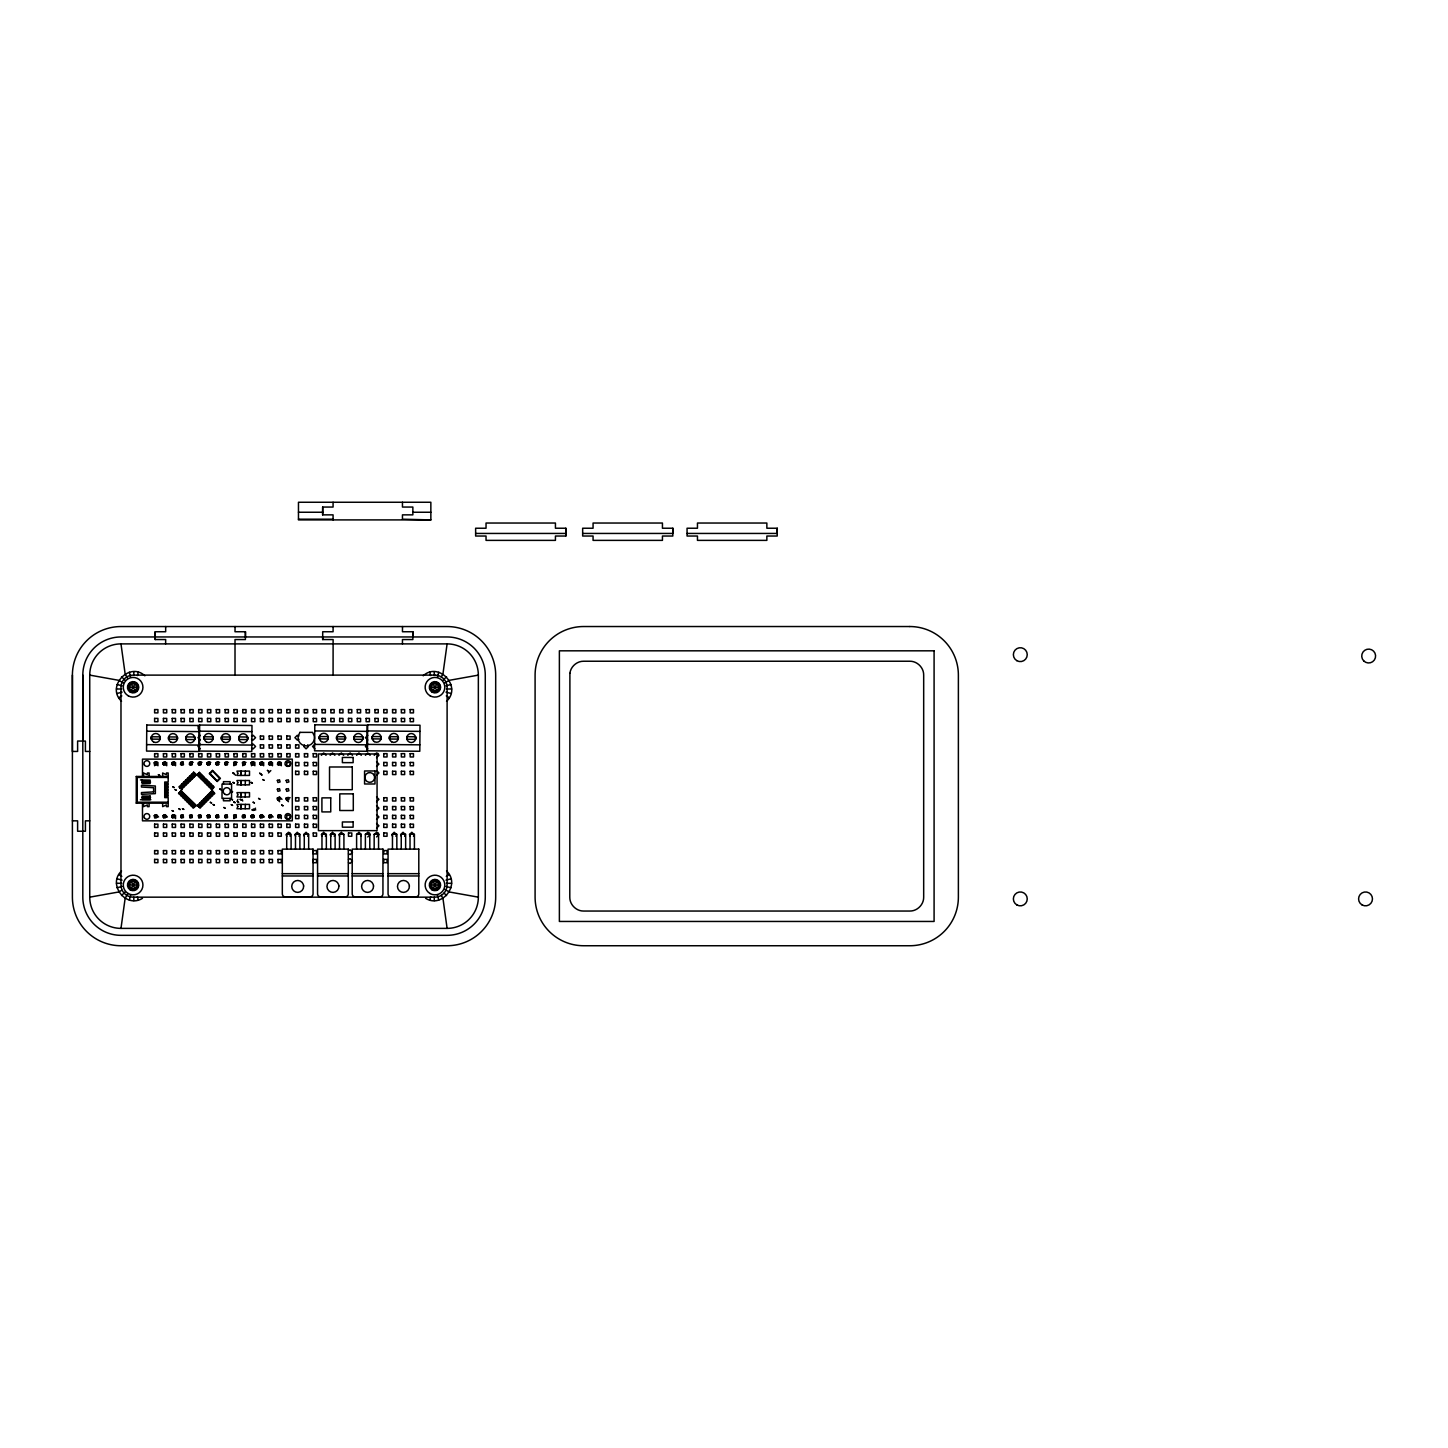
<?xml version="1.0" encoding="UTF-8"?>
<svg xmlns="http://www.w3.org/2000/svg" width="1448" height="1448" viewBox="0 0 1448 1448"><rect width="100%" height="100%" fill="white"/><g stroke="black" fill="none" stroke-linecap="round" stroke-linejoin="round"><path stroke-width="1.5" d="M72.4 675.112L72.4 897.163A48.58 48.58 0 0 0 120.98 945.743L447.106 945.743A48.58 48.58 0 0 0 495.687 897.163L495.687 675.112A48.58 48.58 0 0 0 447.106 626.55L120.98 626.55A48.58 48.58 0 0 0 72.4 675.112L72.4 751.44L77.613 751.44L77.613 741.032L85.414 741.086L85.414 751.44L89.74 751.44M82.808 741.086L82.808 675.112A38.173 38.173 0 0 1 120.98 636.957L447.106 636.957A38.173 38.173 0 0 1 485.279 675.112L485.279 897.163A38.173 38.173 0 0 1 447.106 935.336L120.98 935.336A38.173 38.173 0 0 1 82.808 897.163L82.808 675.112M151.388 739.114L151.407 736.779L160.113 736.851L160.257 738.028L160.095 739.186L151.388 739.114L151.407 736.779M160.095 739.186L160.113 736.851M168.62 739.258L168.638 736.923L177.344 736.996L177.489 738.172L177.326 739.331L168.62 739.258L168.638 736.923M177.326 739.331L177.344 736.996M198.213 728.941L198.231 725.466M204.258 739.114L204.277 736.779L213.001 736.851L213.146 738.028L212.983 739.186L204.258 739.114L204.277 736.779M212.983 739.186L213.001 736.851M221.49 739.258L221.508 736.923L230.214 736.996L230.359 738.172L230.196 739.331L221.49 739.258L221.508 736.923M230.196 739.331L230.214 736.996M319.411 738.878L319.429 736.543L328.153 736.616L328.298 737.792L328.135 738.951L319.411 738.878L319.429 736.543M328.135 738.951L328.153 736.616M336.642 739.023L336.66 736.688L345.366 736.761L345.511 737.919L345.348 739.095L336.642 739.023L336.66 736.688M345.348 739.095L345.366 736.761M372.281 738.878L372.317 736.543L381.023 736.616L381.168 737.792L381.005 738.951L372.281 738.878L372.317 736.543M381.005 738.951L381.023 736.616M389.512 739.023L389.53 736.688L398.236 736.761L398.381 737.919L398.218 739.095L389.512 739.023L389.53 736.688M398.218 739.095L398.236 736.761M245.418 636.957L245.472 631.744L235.01 631.744L235.065 626.531M412.861 636.957L412.915 631.744L402.454 631.744L402.508 626.531M565.788 536.031L565.842 528.23L555.435 528.23L555.435 523.036L486.039 523.036L486.039 528.23L475.632 528.23L475.632 536.031L486.039 536.031L486.039 540.375L555.435 540.375L555.435 536.031L565.842 536.031L565.842 528.23M672.849 528.23L672.813 536.031L662.442 536.031L662.442 540.375L593.065 540.375L593.065 536.031L582.657 536.031L582.657 528.23L593.065 528.23L593.065 523.036L662.442 523.036L662.442 528.23L672.849 528.23L672.813 533.443L582.657 533.443M777.268 528.23L777.214 536.031L766.861 536.031L766.861 540.375L697.465 540.375L697.465 536.031L687.058 536.031L687.058 528.23L697.465 528.23L697.465 523.036L766.861 523.036L766.861 528.23L777.268 528.23L777.214 533.443L687.058 533.443M333.076 519.904L333.076 514.855L322.651 514.855L322.705 507.053L333.076 507.053L333.076 502.257M333.076 675.112L333.112 639.545L322.651 639.545L322.705 636.957M185.941 737.195L185.996 739.512L194.647 739.584L194.828 738.19L194.666 737.014L186.014 736.942L185.996 739.512M238.829 737.195L238.866 739.512L247.518 739.584L247.717 738.19L247.536 737.014L238.884 736.942L238.866 739.512M353.964 736.942L354.018 739.276L362.67 739.349L362.851 737.937L362.688 736.779L354.036 736.706L354.018 739.276M406.852 736.942L406.888 739.276L415.54 739.349L415.739 737.937L415.558 736.779L406.906 736.706L406.888 739.276M121.542 701.266C105.776 686.859 129.306 661.193 144.872 675.8M142.483 898.303C126.012 908.837 107.116 884.203 121.542 871.026M446.545 701.266C462.31 686.859 438.78 661.193 423.214 675.8M425.603 898.303C442.074 908.837 460.971 884.203 446.545 871.026M120.98 928.385A31.223 31.223 0 0 1 89.74 897.163L89.74 675.112A31.223 31.223 0 0 1 120.98 643.889L447.106 643.889A31.223 31.223 0 0 1 478.347 675.112L478.347 897.163A31.223 31.223 0 0 1 447.106 928.385L120.98 928.385L125.143 898.303L127.732 893.796M447.106 643.889L442.943 673.972L441.206 676.976M137.397 675.582L138.302 672.234M129.325 900.041L130.664 895.009M437.423 677.266L438.762 672.234M429.784 900.041L430.69 896.692M157.923 765.757L157.923 762.444L156.257 761.775L154.61 762.444L154.61 765.757M162.737 764.11L165.072 761.775M166.719 765.757L166.719 762.444M171.534 764.11L173.887 761.775M175.534 765.757L175.534 762.444M180.348 764.11L182.701 761.775M189.163 764.11L191.516 761.775L193.163 762.444M175.534 818.645L175.534 815.333L172.222 815.333L172.222 817.523L174.412 817.523L174.412 815.333L172.222 815.333L174.412 817.523M197.978 764.11L200.331 761.775L201.978 762.444M206.793 764.11L209.127 761.775L210.793 762.444M215.607 764.11L217.942 761.775L219.607 762.444M237.237 762.444L233.924 762.444L233.924 765.757M246.033 762.444L242.721 762.444L242.721 765.757M254.848 765.757L254.848 762.444L253.201 761.775L251.536 762.444L251.536 765.757M237.237 801.016L237.906 799.35M235.572 814.645L233.924 815.333L233.924 818.645M259.663 764.11L262.016 761.775M242.051 816.98L244.386 814.645M263.663 765.757L263.663 762.444M268.477 764.11L270.83 761.775M268.477 772.924L270.83 770.571M250.848 816.98L253.201 814.645M272.477 765.757L272.477 762.444M255.536 808.165L253.201 810.518M277.292 764.11L279.645 761.775M281.292 765.757L281.292 762.444M304.424 744.833L303.736 746.48L306.071 748.833L308.424 746.48L307.736 744.833M281.292 818.645L281.292 815.333L277.98 815.333L277.98 817.523L280.17 817.523L280.17 815.333L277.98 815.333L280.17 817.523M321.366 755.295L323.7 752.96L326.035 755.295M290.107 836.274L290.107 832.962L288.442 832.274L286.107 834.609L286.794 836.274M330.162 755.295L332.515 752.96L334.85 755.295M298.922 836.274L299.609 834.609L297.256 832.274L294.921 834.609L295.609 836.274M338.977 755.295L341.33 752.96L343.665 755.295M307.736 836.274L308.424 834.609L306.071 832.274L303.736 834.609L304.424 836.274M347.792 755.295L350.144 752.96L352.479 755.295M356.606 755.295L358.959 752.96L361.294 755.295M325.348 836.274L326.035 834.609L323.7 832.274L321.366 834.609L322.035 836.274M365.421 755.295L367.756 752.96L370.109 755.295M334.162 836.274L334.85 834.609L332.515 832.274L330.162 834.609L330.85 836.274M374.236 755.295L376.571 752.96L378.236 753.648L378.923 755.295L376.571 757.63M356.606 834.609L358.959 832.274L361.294 834.609L360.606 836.274M365.421 834.609L367.756 832.274L369.421 832.962L370.109 834.609L367.756 836.944M374.236 834.609L376.571 832.274L378.236 832.962L378.923 834.609L376.571 836.944M395.865 836.274L396.535 834.609L394.2 832.274L391.865 834.609L392.553 836.274M404.662 836.274L405.349 834.609L403.015 832.274L400.68 834.609L401.349 836.274M413.476 836.274L414.164 834.609L411.829 832.274L409.476 834.609L410.164 836.274M129.107 687.257L131.116 683.782L135.117 683.782L137.126 687.257L135.117 690.732L131.116 690.732L129.107 687.257L137.126 687.257M131.116 690.732L135.117 683.782M129.107 885.018L131.116 881.561L135.117 881.561L137.126 885.018L135.117 888.493L131.116 888.493L129.107 885.018L137.126 885.018M131.116 888.493L135.117 881.561M430.961 687.257L432.97 683.782L436.97 683.782L438.979 687.257L436.97 690.732L432.97 690.732L430.961 687.257L438.979 687.257M432.97 690.732L436.97 683.782M430.961 885.018L432.97 881.561L436.97 881.561L438.979 885.018L436.97 888.493L432.97 888.493L430.961 885.018L438.979 885.018M432.97 888.493L436.97 881.561M154.61 764.635L156.782 762.444L154.61 762.444L154.61 764.635L156.782 764.635L156.782 762.444M163.425 764.635L165.597 762.444L163.425 762.444L163.425 764.635L165.597 764.635L165.597 762.444M172.222 764.635L174.412 762.444L172.222 762.444L172.222 764.635L174.412 764.635L174.412 762.444M168.185 776.454L136.275 776.454L136.275 803.169L137.234 802.192L168.185 802.192M181.036 764.635L183.226 762.444L181.036 762.444L181.036 764.635L183.226 764.635L183.226 762.444M189.851 764.635L192.041 762.444L189.851 762.444L189.851 764.635L192.041 764.635L192.041 762.444M198.666 764.635L200.856 762.444L198.666 762.444L198.666 764.635L200.856 764.635L200.856 762.444M179.661 787.64L180.638 786.662M182.593 784.707L181.615 785.685L182.738 784.852M183.588 783.712L184.566 782.735L183.733 783.857M185.543 781.757L186.52 780.78M188.493 778.807L187.498 779.784L188.638 778.952M189.471 777.829L190.448 776.852L189.616 777.974M191.426 775.875L192.421 774.879M194.376 772.924L193.398 773.902L194.521 773.069M179.805 787.784L180.783 786.807M185.688 781.902L186.665 780.924M191.57 776.019L192.566 775.024M180.149 788.128L181.272 787.296M182.104 786.174L183.244 785.341M184.077 784.201L185.199 783.368M186.032 782.246L187.154 781.413M188.005 780.291L189.127 779.44M189.96 778.318L191.082 777.486M191.914 776.363L193.055 775.513M194.032 774.535L194.865 773.413M154.61 817.523L156.782 815.333L154.61 815.333L154.61 817.523L156.782 817.523L156.782 815.333M207.48 764.635L209.67 762.444L207.48 762.444L207.48 764.635L209.67 764.635L209.67 762.444M163.425 817.523L165.597 815.333L163.425 815.333L163.425 817.523L165.597 817.523L165.597 815.333M216.295 764.635L218.485 762.444L216.295 762.444L216.295 764.635L218.485 764.635L218.485 762.444M202.883 780.707L205.345 778.264L206.322 779.241L203.86 781.685M172.222 817.523L174.412 815.333M225.11 764.635L227.282 762.444L225.11 762.444L225.11 764.635L227.282 764.635L227.282 762.444M181.036 817.523L183.226 815.333L181.036 815.333L181.036 817.523L183.226 817.523L183.226 815.333M233.924 764.635L236.096 762.444L233.924 762.444L233.924 764.635L236.096 764.635L236.096 762.444M198.702 806.789L199.679 805.812L198.847 806.934M200.657 804.835L201.652 803.839M203.607 801.884L202.63 802.862L203.752 802.029M204.584 800.907L205.58 799.911L204.729 801.052M206.557 798.934L207.535 797.957M209.489 796.002L208.512 796.979L209.634 796.147M210.485 795.006L211.462 794.029L210.63 795.151M212.44 793.052L213.417 792.074M200.801 804.979L201.797 803.984M206.702 799.079L207.679 798.101M212.585 793.196L213.562 792.219M199.191 807.278L200.168 806.301L199.335 807.423M201.163 805.323L202.141 804.328M204.096 802.373L203.118 803.35L204.24 802.518M205.073 801.396L206.069 800.418L205.218 801.54M207.046 799.423L208.023 798.445M209.978 796.49L209.001 797.468L210.141 796.635M210.974 795.495L211.951 794.518L211.118 795.658M212.928 793.54L213.906 792.563M201.308 805.468L202.286 804.473M207.191 799.567L208.168 798.59M213.073 793.685L214.051 792.708M189.851 817.523L192.041 815.333L189.851 815.333L189.851 817.523L192.041 817.523L192.041 815.333M242.721 764.635L244.911 762.444L242.721 762.444L242.721 764.635L244.911 764.635L244.911 762.444M198.666 817.523L200.856 815.333L198.666 815.333L198.666 817.523L200.856 817.523L200.856 815.333M251.536 764.635L253.726 762.444L251.536 762.444L251.536 764.635L253.726 764.635L253.726 762.444M121.542 895.552L125.216 891.878M207.48 817.523L209.67 815.333L207.48 815.333L207.48 817.523L209.67 817.523L209.67 815.333M260.35 764.635L262.541 762.444L260.35 762.444L260.35 764.635L262.541 764.635L262.541 762.444M216.295 817.523L218.485 815.333L216.295 815.333L216.295 817.523L218.485 817.523L218.485 815.333M269.165 764.635L271.355 762.444L271.355 764.635L269.165 764.635L269.165 762.444L271.355 762.444M225.11 817.523L227.282 815.333L225.11 815.333L225.11 817.523L227.282 817.523L227.282 815.333M277.98 764.635L280.17 762.444L277.98 762.444L277.98 764.635L280.17 764.635L280.17 762.444M233.924 817.523L236.096 815.333L233.924 815.333L233.924 817.523L236.096 817.523L236.096 815.333M242.721 817.523L244.911 815.333L242.721 815.333L242.721 817.523L244.911 817.523L244.911 815.333M251.536 817.523L253.726 815.333L253.726 817.523L251.536 817.523L251.536 815.333L253.726 815.333M260.35 817.523L262.541 815.333L260.35 815.333L260.35 817.523L262.541 817.523L262.541 815.333M269.165 817.523L271.355 815.333L269.165 815.333L269.165 817.523L271.355 817.523L271.355 815.333M277.98 817.523L280.17 815.333M442.853 680.397L446.545 676.723M118.79 697.664L121.795 695.927M444.789 682.913L449.296 680.325L478.347 675.112M121.795 890.23L118.79 891.968L89.74 897.163M446.292 876.348L449.296 874.61M200.331 735.331L197.978 737.666L200.331 740.019M200.331 744.145L197.978 746.48L200.331 748.833M251.536 736.018L253.201 735.331L255.536 737.666L253.201 740.019L251.536 739.331M251.536 744.833L253.201 744.145L255.536 746.48L253.201 748.833L251.536 748.145M298.922 739.331L297.256 740.019L294.921 737.666L297.256 735.331L298.922 736.018M314.886 744.145L312.551 746.48L314.886 748.833M367.756 735.331L365.421 737.666L367.756 740.019M367.756 744.145L365.421 746.48L367.756 748.833M376.571 766.444L378.923 764.11L376.571 761.775M376.571 775.259L378.923 772.924L376.571 770.571M376.571 801.703L378.923 799.35L376.571 797.015M376.571 810.518L378.923 808.165L376.571 805.83M376.571 819.333L378.923 816.98L376.571 814.645M376.571 828.147L378.923 825.794L376.571 823.46M348.479 850.573L350.144 849.886L352.479 852.239L350.144 854.573L348.479 853.886M348.479 859.388L350.144 858.7L352.479 861.053L350.144 863.388L348.479 862.7M117.053 693.483L122.085 692.144M446.002 685.845L451.034 684.506M117.053 887.769L122.085 886.429M446.002 880.149L451.034 878.791M298.469 512.248L322.705 512.248M412.861 512.248L430.852 512.248M298.469 519.199L333.076 519.199M430.852 519.904L298.469 519.904L298.469 502.257L430.852 502.257L430.852 519.904L402.454 519.199L402.454 514.855L412.861 514.855L412.861 507.053L402.454 507.053L402.454 502.257M475.632 533.443L565.788 533.443M165.633 643.889L165.669 639.545L155.226 639.545L155.226 631.744L165.669 631.744L165.669 626.531M116.455 688.995L121.668 688.995M446.418 688.995L451.631 688.995M136.311 776.49L137.234 777.431L168.185 777.431M140.438 779.929L150.139 780.092L150.139 781.142L143.207 781.142L143.207 782.517L150.139 782.517L150.139 783.567L142.175 783.567L142.175 780.092M141.904 782.173L150.574 782.173M164.728 783.422L168.185 783.422L168.185 784.834L164.728 784.834M164.728 786.264L168.185 786.264L168.185 787.676L164.728 787.676M164.728 789.106L168.185 789.106L168.185 790.518L164.728 790.518M164.728 791.947L168.185 791.947L168.185 793.359L164.728 793.359M164.728 794.771L168.185 794.771L168.185 796.201L164.728 796.201M141.904 797.45L150.574 797.45M140.438 799.694L150.845 799.694M136.275 803.169L168.185 803.169M251.699 809.866L255.753 809.866M72.4 820.835L77.613 820.835L77.613 831.243L85.414 831.243L85.414 820.835L89.74 820.835M282.324 873.669L313.058 873.669M317.565 873.669L348.298 873.669M352.208 873.669L382.942 873.669M388.064 873.669L418.798 873.669M282.324 875.968L313.058 875.968M317.565 875.968L348.298 875.968M352.208 875.968L382.942 875.968M388.064 875.968L418.798 875.968M116.455 883.28L121.668 883.28M446.418 883.28L451.631 883.28M367.629 730.95L419.956 731.367M314.741 730.95L367.086 731.367M199.589 731.186L251.934 731.62M146.719 731.186L199.046 731.62M367.521 744.399L419.848 744.833M314.632 744.399L366.978 744.833M199.48 744.634L251.825 745.068M146.61 744.634L198.937 745.068M89.74 675.112L118.79 680.325L123.297 682.913M478.347 897.163L449.296 891.968L444.789 889.362M446.002 692.144L451.034 693.483M117.053 684.506L122.085 685.845M446.002 886.429L451.034 887.769M117.053 878.791L122.085 880.149M262.016 775.259L259.663 772.924M228.422 762.444L225.11 762.444L227.282 764.635M290.107 797.703L286.794 797.703L286.107 799.35L288.442 801.703M235.572 775.259L233.237 772.924M279.645 801.703L277.292 799.35L277.98 797.703L279.645 797.015L281.98 799.35M270.83 814.645L273.165 816.98M262.016 814.645L264.351 816.98M165.072 814.645L167.407 816.98M156.257 814.645L158.592 816.98M446.292 695.927L449.296 697.664M118.79 874.61L121.795 876.348M444.084 893.108L446.545 895.552M277.98 762.444L280.17 764.635M269.165 762.444L271.355 764.635M260.35 762.444L262.541 764.635M251.536 762.444L253.726 764.635M242.721 762.444L244.911 764.635M233.924 762.444L236.096 764.635M216.295 762.444L218.485 764.635M269.165 815.333L271.355 817.523M121.542 676.723L125.216 680.397M207.48 762.444L209.67 764.635M260.35 815.333L262.541 817.523M198.666 762.444L200.856 764.635M251.536 815.333L253.726 817.523M189.851 762.444L192.041 764.635M242.721 815.333L244.911 817.523M198.575 773.25L199.697 774.083M200.53 775.205L201.652 776.056M202.648 777.033L203.48 778.155M204.458 779.133L205.58 779.965M206.412 781.106L207.553 781.938M208.53 782.916L209.363 784.038M210.34 785.033L211.462 785.866M212.313 786.988L213.435 787.821M198.068 773.739L199.209 774.571M200.041 775.694L201.163 776.544M202.141 777.522L202.992 778.644M204.114 779.476L204.946 780.617M206.069 781.449L206.901 782.572M207.897 783.549L209.019 784.382M209.996 785.377L210.829 786.499M211.969 787.332L212.802 788.454M181.036 762.444L183.226 764.635M233.924 815.333L236.096 817.523M172.222 762.444L174.412 764.635M225.11 815.333L227.282 817.523M163.425 762.444L165.597 764.635M216.295 815.333L218.485 817.523M154.61 762.444L156.782 764.635M207.48 815.333L209.67 817.523M179.914 792.074L180.91 793.052M181.887 794.029L182.864 795.006M183.842 796.002L184.819 796.979M185.815 797.957L186.792 798.934M187.769 799.911L188.747 800.907M189.742 801.884L190.72 802.862M191.697 803.839L192.675 804.835M193.652 805.812L194.647 806.789M179.769 792.219L180.765 793.196M181.742 794.174L182.72 795.151M183.697 796.147L184.674 797.124M185.67 798.101L186.647 799.079M187.625 800.056L188.602 801.052M189.597 802.029L190.575 803.006M191.552 803.984L192.53 804.979M193.507 805.957L194.503 806.934M179.425 792.563L180.421 793.54M181.398 794.518L182.376 795.495M183.353 796.49L184.33 797.468M185.326 798.445L186.303 799.423M187.281 800.418L188.258 801.396M189.236 802.373L190.231 803.35M191.208 804.328L192.186 805.323M193.163 806.301L194.159 807.278M179.28 792.708L180.258 793.685M181.253 794.662L182.231 795.658M183.208 796.635L184.186 797.613M185.181 798.59L186.159 799.567M187.136 800.563L188.113 801.54M189.091 802.518L190.086 803.495M191.064 804.473L192.041 805.468M193.018 806.446L194.014 807.423M198.666 815.333L200.856 817.523M189.851 815.333L192.041 817.523M181.036 815.333L183.226 817.523M163.425 815.333L165.597 817.523M154.61 815.333L156.782 817.523M432.97 683.782L436.97 690.732M441.206 895.298L442.943 898.303L447.106 928.385M432.97 881.561L436.97 888.493M127.732 678.479L125.143 673.972L120.98 643.889M131.116 683.782L135.117 690.732M131.116 881.561L135.117 888.493M343.665 834.609L341.33 832.274L338.977 834.609L339.665 836.274M242.051 799.35L242.721 801.016M429.784 672.234L430.69 675.582M437.423 895.009L438.762 900.041M129.325 672.234L130.664 677.266M137.397 896.692L138.302 900.041M415.558 736.779L415.612 739.114A4.507 4.507 0 0 1 408.101 741.286A4.507 4.507 0 0 1 409.983 733.702A4.507 4.507 0 0 1 415.612 739.114M362.688 736.779L362.724 739.114A4.507 4.507 0 0 1 355.231 741.286A4.507 4.507 0 0 1 357.095 733.702A4.507 4.507 0 0 1 362.724 739.114M247.536 737.014L247.572 739.349A4.507 4.507 0 0 1 240.078 741.521A4.507 4.507 0 0 1 241.943 733.937A4.507 4.507 0 0 1 247.572 739.349M194.666 737.014L194.702 739.349A4.507 4.507 0 0 1 187.19 741.521A4.507 4.507 0 0 1 189.073 733.937A4.507 4.507 0 0 1 194.702 739.349M434.273 671.637L434.273 675.112M434.273 897.163L434.273 900.638M414.418 849.125L414.418 834.193L410.019 834.193L410.019 849.125M412.952 834.193L411.485 834.193M412.861 631.744L412.861 639.545L402.454 639.545L402.454 643.889M405.639 849.125L405.639 834.193L401.241 834.193L401.241 849.125M404.173 834.193L402.707 834.193M396.843 849.125L396.843 834.193L392.462 834.193L392.462 849.125M395.394 834.193L393.928 834.193M378.562 849.125L378.562 834.193L374.163 834.193L374.163 849.125M377.095 834.193L375.629 834.193M369.783 849.125L369.783 834.193L365.385 834.193L365.385 849.125M368.317 834.193L366.851 834.193M360.986 849.125L360.986 834.193L356.606 834.193L356.606 849.125M359.538 834.193L358.072 834.193M343.918 849.125L343.918 834.193L339.52 834.193L339.52 849.125M342.452 834.193L340.986 834.193M335.122 849.125L335.122 834.193L330.741 834.193L330.741 849.125M333.673 834.193L332.207 834.193M333.112 626.531L333.076 631.744L322.705 631.744L322.705 639.545M326.343 849.125L326.343 834.193L321.963 834.193L321.963 849.125M324.895 834.193L323.429 834.193M322.651 507.053L322.651 514.855M308.659 849.125L308.659 834.193L304.279 834.193L304.279 849.125M307.193 834.193L305.727 834.193M299.881 849.125L299.881 834.193L295.483 834.193L295.483 849.125M298.415 834.193L296.949 834.193M291.102 849.125L291.102 834.193L286.704 834.193L286.704 849.125M289.636 834.193L288.17 834.193M245.418 631.744L245.418 639.545L235.01 639.545L235.01 675.112M245.382 771.096L245.201 775.422M245.382 780.508L245.201 784.852M245.382 792.617L245.201 796.961M245.382 804.4L245.201 808.744M230.142 784.074L230.142 781.667L223.445 781.667L223.445 784.074M230.142 798.409L230.142 800.798L223.445 800.798L223.445 798.409M162.647 776.454L162.647 772.979L166.448 774.716L166.448 772.979L168.185 772.979L168.185 782.011L164.728 782.011L164.728 797.613L168.185 797.613L168.185 806.645L166.448 806.645L166.448 804.907L162.647 806.645L162.647 803.169M155.262 631.744L155.262 639.545M149.108 776.454L149.108 772.979L147.37 772.979L147.37 774.716L143.551 772.979L143.551 776.454M149.108 803.169L149.108 806.645L147.37 806.645L147.37 804.907L143.551 806.645L143.551 803.169M142.483 776.761L142.483 759.132L292.297 759.132L292.297 820.835L142.483 820.835L142.483 803.206M137.234 777.431L137.234 802.192M133.813 671.637L133.813 675.112M133.813 897.163L133.813 900.638M138.284 687.945A5.213 5.213 0 0 1 138.139 688.596M136.8 690.931A5.213 5.213 0 0 1 136.293 691.384M129.687 683.347A5.213 5.213 0 0 1 130.519 682.75M138.049 685.592A5.213 5.213 0 0 1 138.284 686.587M138.284 885.705A5.213 5.213 0 0 1 137.922 887.009M131.135 889.832A5.213 5.213 0 0 1 129.687 888.927M437.567 682.75A5.213 5.213 0 0 1 438.129 683.13M439.106 684.09A5.213 5.213 0 0 1 439.468 684.651M438.129 889.144A5.213 5.213 0 0 1 436.952 889.832M432.97 889.832A5.213 5.213 0 0 1 432.373 889.524M146.773 725.05L146.556 751.078L198.901 751.494L199.1 725.484L146.773 725.05M199.643 725.05L199.444 751.078L251.771 751.494L251.988 725.484L199.643 725.05M314.795 724.814L314.578 750.824L366.923 751.259L367.122 725.231L314.795 724.814M367.665 724.814L367.466 750.824L419.793 751.259L420.011 725.231L367.665 724.814M212.548 790.101L196.946 805.975L181.308 790.988L182.358 788.382L179.896 785.92L178.918 786.898L181.38 789.359L196.856 774.39L212.548 790.101M569.897 673.302L569.788 897.163C569.625 904.584 576.25 911.208 583.671 911.045L909.797 911.045C917.217 911.208 923.842 904.584 923.679 897.163L923.679 675.112C923.842 667.691 917.217 661.084 909.797 661.229L583.671 661.229C576.901 661.121 570.675 666.587 569.897 673.302M237.816 773.25L236.947 775.422L249.508 775.422L249.508 771.096L236.947 771.096L237.816 773.25M237.816 782.68L236.947 784.852L249.508 784.852L249.508 780.508L236.947 780.508L237.816 782.68M237.816 794.789L236.947 796.961L249.508 796.961L249.508 792.617L236.947 792.617L237.816 794.789M237.816 806.572L236.947 808.744L249.508 808.744L249.508 804.4L236.947 804.4L237.816 806.572M154.321 762.752L154.9 764.924L157.072 764.345L156.493 762.173L154.321 762.752M158.429 774.644L159.66 775.35L158.429 774.644M163.135 762.752L163.715 764.924L165.887 764.345L165.307 762.173L163.135 762.752M154.321 815.622L154.9 817.794L157.072 817.215L156.493 815.043L154.321 815.622M171.95 762.752L172.529 764.924L174.701 764.345L174.122 762.173L171.95 762.752M163.135 815.622L163.715 817.794L165.887 817.215L165.307 815.043L163.135 815.622M172.927 786.861L174.158 787.567L172.927 786.861M180.765 762.752L181.344 764.924L183.516 764.345L182.919 762.173L180.765 762.752M175.136 789.631L176.348 790.337L175.136 789.631M172.185 810.609L173.398 811.314L172.185 810.609M171.95 815.622L172.529 817.794L174.701 817.215L174.122 815.043L171.95 815.622M189.579 762.752L190.159 764.924L192.312 764.345L191.733 762.173L189.579 762.752M178.973 808.835L180.185 809.541L178.973 808.835M180.765 815.622L181.344 817.794L183.516 817.215L182.919 815.043L180.765 815.622M182.484 808.672L183.715 809.378L182.484 808.672M198.394 762.752L198.973 764.924L201.127 764.345L200.548 762.173L198.394 762.752M189.579 815.622L190.159 817.794L192.312 817.215L191.733 815.043L189.579 815.622M207.191 762.752L207.788 764.924L209.942 764.345L209.363 762.173L207.191 762.752M198.394 815.622L198.973 817.794L201.127 817.215L200.548 815.043L198.394 815.622M216.005 762.752L216.585 764.924L218.757 764.345L218.177 762.173L216.005 762.752M210.34 802.319L211.571 803.025L210.34 802.319M207.191 815.622L207.788 817.794L209.942 817.215L209.363 815.043L207.191 815.622M213.164 804.527L214.376 805.233L213.164 804.527M224.82 762.752L225.399 764.924L227.571 764.345L226.992 762.173L224.82 762.752M219.861 789.015L221.073 789.721L219.861 789.015M216.005 815.622L216.585 817.794L218.757 817.215L218.177 815.043L216.005 815.622M233.635 762.752L234.214 764.924L236.386 764.345L235.807 762.173L233.635 762.752M233.074 772.979L234.304 773.684L233.074 772.979M223.915 807.513L225.128 808.219L223.915 807.513M233.074 782.409L234.304 783.115L233.074 782.409M224.82 815.622L225.399 817.794L227.571 817.215L226.992 815.043L224.82 815.622M231.318 791.133L232.531 791.839L231.318 791.133M231.318 799.151L232.531 799.857L231.318 799.151M242.45 762.752L243.029 764.924L245.201 764.345L244.622 762.173L242.45 762.752M231.318 804.708L232.531 805.396L231.318 804.708M233.87 801.975L235.101 802.681L233.87 801.975M233.635 815.622L234.214 817.794L236.386 817.215L235.807 815.043L233.635 815.622M237.4 801.522L238.612 802.228L237.4 801.522M240.223 799.332L241.436 800.038L240.223 799.332M251.264 762.752L251.843 764.924L254.015 764.345L253.436 762.173L251.264 762.752M251.138 782.409L252.368 783.115L251.138 782.409M242.45 815.622L243.029 817.794L245.201 817.215L244.622 815.043L242.45 815.622M260.079 762.752L260.658 764.924L262.83 764.345L262.233 762.173L260.079 762.752M260.405 773.938L261.617 774.644L260.405 773.938M253.165 802.228L254.396 802.934L253.165 802.228M251.264 815.622L251.843 817.794L254.015 817.215L253.436 815.043L251.264 815.622M253.165 809.287L254.396 809.993L253.165 809.287M262.866 779.585L264.079 780.291L262.866 779.585M258.631 798.445L259.862 799.151L258.631 798.445M268.894 762.752L269.473 764.924L271.627 764.345L271.048 762.173L268.894 762.752M267.446 770.427L268.676 771.132L267.446 770.427M260.079 815.622L260.658 817.794L262.83 817.215L262.233 815.043L260.079 815.622M277.708 762.752L278.288 764.924L280.441 764.345L279.862 762.173L277.708 762.752M277.346 780.381L277.926 782.535L280.098 781.956L279.518 779.802L277.346 780.381M268.894 815.622L269.473 817.794L271.627 817.215L271.048 815.043L268.894 815.622M277.346 789.196L277.926 791.35L280.098 790.771L279.518 788.617L277.346 789.196M277.346 798.011L277.926 800.165L280.098 799.586L279.518 797.432L277.346 798.011M286.161 780.381L286.74 782.535L288.912 781.956L288.333 779.802L286.161 780.381M277.708 815.622L278.288 817.794L280.441 817.215L279.862 815.043L277.708 815.622M281.727 805.052L282.939 805.758L281.727 805.052M286.161 789.196L286.74 791.35L288.912 790.771L288.333 788.617L286.161 789.196M286.161 798.011L286.74 800.165L288.912 799.586L288.333 797.432L286.161 798.011M210.032 773.377L216.965 780.798L219.68 778.59L212.729 771.169L210.032 773.377M154.61 709.574L154.61 712.887L157.923 712.887L157.923 709.574L154.61 709.574M154.61 718.389L154.61 721.701L157.923 721.701L157.923 718.389L154.61 718.389M163.425 709.574L163.425 712.887L166.719 712.887L166.719 709.574L163.425 709.574M163.425 718.389L163.425 721.701L166.719 721.701L166.719 718.389L163.425 718.389M172.222 709.574L172.222 712.887L175.534 712.887L175.534 709.574L172.222 709.574M154.61 753.648L154.61 756.96L157.923 756.96L157.923 753.648L154.61 753.648M172.222 718.389L172.222 721.701L175.534 721.701L175.534 718.389L172.222 718.389M181.036 709.574L181.036 712.887L184.349 712.887L184.349 709.574L181.036 709.574M163.425 753.648L163.425 756.96L166.719 756.96L166.719 753.648L163.425 753.648M181.036 718.389L181.036 721.701L184.349 721.701L184.349 718.389L181.036 718.389M189.851 709.574L189.851 712.887L193.163 712.887L193.163 709.574L189.851 709.574M172.222 753.648L172.222 756.96L175.534 756.96L175.534 753.648L172.222 753.648M189.851 718.389L189.851 721.701L193.163 721.701L193.163 718.389L189.851 718.389M198.666 709.574L198.666 712.887L201.978 712.887L201.978 709.574L198.666 709.574M181.036 753.648L181.036 756.96L184.349 756.96L184.349 753.648L181.036 753.648M154.61 824.147L154.61 827.46L157.923 827.46L157.923 824.147L154.61 824.147M198.666 718.389L198.666 721.701L201.978 721.701L201.978 718.389L198.666 718.389M154.61 832.962L154.61 836.274L157.923 836.274L157.923 832.962L154.61 832.962M207.48 709.574L207.48 712.887L210.793 712.887L210.793 709.574L207.48 709.574M189.851 753.648L189.851 756.96L193.163 756.96L193.163 753.648L189.851 753.648M163.425 824.147L163.425 827.46L166.719 827.46L166.719 824.147L163.425 824.147M207.48 718.389L207.48 721.701L210.793 721.701L210.793 718.389L207.48 718.389M154.61 850.573L154.61 853.886L157.923 853.886L157.923 850.573L154.61 850.573M163.425 832.962L163.425 836.274L166.719 836.274L166.719 832.962L163.425 832.962M216.295 709.574L216.295 712.887L219.607 712.887L219.607 709.574L216.295 709.574M154.61 859.388L154.61 862.7L157.923 862.7L157.923 859.388L154.61 859.388M198.666 753.648L198.666 756.96L201.978 756.96L201.978 753.648L198.666 753.648M172.222 824.147L172.222 827.46L175.534 827.46L175.534 824.147L172.222 824.147M216.295 718.389L216.295 721.701L219.607 721.701L219.607 718.389L216.295 718.389M163.425 850.573L163.425 853.886L166.719 853.886L166.719 850.573L163.425 850.573M172.222 832.962L172.222 836.274L175.534 836.274L175.534 832.962L172.222 832.962M225.11 709.574L225.11 712.887L228.422 712.887L228.422 709.574L225.11 709.574M163.425 859.388L163.425 862.7L166.719 862.7L166.719 859.388L163.425 859.388M207.48 753.648L207.48 756.96L210.793 756.96L210.793 753.648L207.48 753.648M181.036 824.147L181.036 827.46L184.349 827.46L184.349 824.147L181.036 824.147M225.11 718.389L225.11 721.701L228.422 721.701L228.422 718.389L225.11 718.389M172.222 850.573L172.222 853.886L175.534 853.886L175.534 850.573L172.222 850.573M181.036 832.962L181.036 836.274L184.349 836.274L184.349 832.962L181.036 832.962M233.924 709.574L233.924 712.887L237.237 712.887L237.237 709.574L233.924 709.574M172.222 859.388L172.222 862.7L175.534 862.7L175.534 859.388L172.222 859.388M216.295 753.648L216.295 756.96L219.607 756.96L219.607 753.648L216.295 753.648M189.851 824.147L189.851 827.46L193.163 827.46L193.163 824.147L189.851 824.147M233.924 718.389L233.924 721.701L237.237 721.701L237.237 718.389L233.924 718.389M181.036 850.573L181.036 853.886L184.349 853.886L184.349 850.573L181.036 850.573M189.851 832.962L189.851 836.274L193.163 836.274L193.163 832.962L189.851 832.962M242.721 709.574L242.721 712.887L246.033 712.887L246.033 709.574L242.721 709.574M181.036 859.388L181.036 862.7L184.349 862.7L184.349 859.388L181.036 859.388M225.11 753.648L225.11 756.96L228.422 756.96L228.422 753.648L225.11 753.648M198.666 824.147L198.666 827.46L201.978 827.46L201.978 824.147L198.666 824.147M242.721 718.389L242.721 721.701L246.033 721.701L246.033 718.389L242.721 718.389M189.851 850.573L189.851 853.886L193.163 853.886L193.163 850.573L189.851 850.573M198.666 832.962L198.666 836.274L201.978 836.274L201.978 832.962L198.666 832.962M251.536 709.574L251.536 712.887L254.848 712.887L254.848 709.574L251.536 709.574M189.851 859.388L189.851 862.7L193.163 862.7L193.163 859.388L189.851 859.388M233.924 753.648L233.924 756.96L237.237 756.96L237.237 753.648L233.924 753.648M207.48 824.147L207.48 827.46L210.793 827.46L210.793 824.147L207.48 824.147M251.536 718.389L251.536 721.701L254.848 721.701L254.848 718.389L251.536 718.389M198.666 850.573L198.666 853.886L201.978 853.886L201.978 850.573L198.666 850.573M207.48 832.962L207.48 836.274L210.793 836.274L210.793 832.962L207.48 832.962M260.35 709.574L260.35 712.887L263.663 712.887L263.663 709.574L260.35 709.574M198.666 859.388L198.666 862.7L201.978 862.7L201.978 859.388L198.666 859.388M242.721 753.648L242.721 756.96L246.033 756.96L246.033 753.648L242.721 753.648M216.295 824.147L216.295 827.46L219.607 827.46L219.607 824.147L216.295 824.147M260.35 718.389L260.35 721.701L263.663 721.701L263.663 718.389L260.35 718.389M207.48 850.573L207.48 853.886L210.793 853.886L210.793 850.573L207.48 850.573M216.295 832.962L216.295 836.274L219.607 836.274L219.607 832.962L216.295 832.962M269.165 709.574L269.165 712.887L272.477 712.887L272.477 709.574L269.165 709.574M207.48 859.388L207.48 862.7L210.793 862.7L210.793 859.388L207.48 859.388M251.536 753.648L251.536 756.96L254.848 756.96L254.848 753.648L251.536 753.648M260.35 736.018L260.35 739.331L263.663 739.331L263.663 736.018L260.35 736.018M225.11 824.147L225.11 827.46L228.422 827.46L228.422 824.147L225.11 824.147M269.165 718.389L269.165 721.701L272.477 721.701L272.477 718.389L269.165 718.389M216.295 850.573L216.295 853.886L219.607 853.886L219.607 850.573L216.295 850.573M260.35 744.833L260.35 748.145L263.663 748.145L263.663 744.833L260.35 744.833M225.11 832.962L225.11 836.274L228.422 836.274L228.422 832.962L225.11 832.962M277.98 709.574L277.98 712.887L281.292 712.887L281.292 709.574L277.98 709.574M216.295 859.388L216.295 862.7L219.607 862.7L219.607 859.388L216.295 859.388M260.35 753.648L260.35 756.96L263.663 756.96L263.663 753.648L260.35 753.648M269.165 736.018L269.165 739.331L272.477 739.331L272.477 736.018L269.165 736.018M233.924 824.147L233.924 827.46L237.237 827.46L237.237 824.147L233.924 824.147M277.98 718.389L277.98 721.701L281.292 721.701L281.292 718.389L277.98 718.389M225.11 850.573L225.11 853.886L228.422 853.886L228.422 850.573L225.11 850.573M269.165 744.833L269.165 748.145L272.477 748.145L272.477 744.833L269.165 744.833M233.924 832.962L233.924 836.274L237.237 836.274L237.237 832.962L233.924 832.962M286.794 709.574L286.794 712.887L290.107 712.887L290.107 709.574L286.794 709.574M225.11 859.388L225.11 862.7L228.422 862.7L228.422 859.388L225.11 859.388M269.165 753.648L269.165 756.96L272.477 756.96L272.477 753.648L269.165 753.648M277.98 736.018L277.98 739.331L281.292 739.331L281.292 736.018L277.98 736.018M242.721 824.147L242.721 827.46L246.033 827.46L246.033 824.147L242.721 824.147M286.794 718.389L286.794 721.701L290.107 721.701L290.107 718.389L286.794 718.389M233.924 850.573L233.924 853.886L237.237 853.886L237.237 850.573L233.924 850.573M277.98 744.833L277.98 748.145L281.292 748.145L281.292 744.833L277.98 744.833M242.721 832.962L242.721 836.274L246.033 836.274L246.033 832.962L242.721 832.962M295.609 709.574L295.609 712.887L298.922 712.887L298.922 709.574L295.609 709.574M233.924 859.388L233.924 862.7L237.237 862.7L237.237 859.388L233.924 859.388M277.98 753.648L277.98 756.96L281.292 756.96L281.292 753.648L277.98 753.648M286.794 736.018L286.794 739.331L290.107 739.331L290.107 736.018L286.794 736.018M251.536 824.147L251.536 827.46L254.848 827.46L254.848 824.147L251.536 824.147M295.609 718.389L295.609 721.701L298.922 721.701L298.922 718.389L295.609 718.389M242.721 850.573L242.721 853.886L246.033 853.886L246.033 850.573L242.721 850.573M286.794 744.833L286.794 748.145L290.107 748.145L290.107 744.833L286.794 744.833M251.536 832.962L251.536 836.274L254.848 836.274L254.848 832.962L251.536 832.962M304.424 709.574L304.424 712.887L307.736 712.887L307.736 709.574L304.424 709.574M242.721 859.388L242.721 862.7L246.033 862.7L246.033 859.388L242.721 859.388M286.794 753.648L286.794 756.96L290.107 756.96L290.107 753.648L286.794 753.648M260.35 824.147L260.35 827.46L263.663 827.46L263.663 824.147L260.35 824.147M304.424 718.389L304.424 721.701L307.736 721.701L307.736 718.389L304.424 718.389M286.794 762.444L286.794 765.757L290.107 765.757L290.107 762.444L286.794 762.444M251.536 850.573L251.536 853.886L254.848 853.886L254.848 850.573L251.536 850.573M295.609 744.833L295.609 748.145L298.922 748.145L298.922 744.833L295.609 744.833M260.35 832.962L260.35 836.274L263.663 836.274L263.663 832.962L260.35 832.962M313.239 709.574L313.239 712.887L316.551 712.887L316.551 709.574L313.239 709.574M251.536 859.388L251.536 862.7L254.848 862.7L254.848 859.388L251.536 859.388M295.609 753.648L295.609 756.96L298.922 756.96L298.922 753.648L295.609 753.648M269.165 824.147L269.165 827.46L272.477 827.46L272.477 824.147L269.165 824.147M313.239 718.389L313.239 721.701L316.551 721.701L316.551 718.389L313.239 718.389M295.609 762.444L295.609 765.757L298.922 765.757L298.922 762.444L295.609 762.444M260.35 850.573L260.35 853.886L263.663 853.886L263.663 850.573L260.35 850.573M269.165 832.962L269.165 836.274L272.477 836.274L272.477 832.962L269.165 832.962M295.609 771.259L295.609 774.571L298.922 774.571L298.922 771.259L295.609 771.259M322.035 709.574L322.035 712.887L325.348 712.887L325.348 709.574L322.035 709.574M260.35 859.388L260.35 862.7L263.663 862.7L263.663 859.388L260.35 859.388M304.424 753.648L304.424 756.96L307.736 756.96L307.736 753.648L304.424 753.648M277.98 824.147L277.98 827.46L281.292 827.46L281.292 824.147L277.98 824.147M322.035 718.389L322.035 721.701L325.348 721.701L325.348 718.389L322.035 718.389M304.424 762.444L304.424 765.757L307.736 765.757L307.736 762.444L304.424 762.444M269.165 850.573L269.165 853.886L272.477 853.886L272.477 850.573L269.165 850.573M277.98 832.962L277.98 836.274L281.292 836.274L281.292 832.962L277.98 832.962M304.424 771.259L304.424 774.571L307.736 774.571L307.736 771.259L304.424 771.259M286.794 815.333L286.794 818.645L290.107 818.645L290.107 815.333L286.794 815.333M330.85 709.574L330.85 712.887L334.162 712.887L334.162 709.574L330.85 709.574M269.165 859.388L269.165 862.7L272.477 862.7L272.477 859.388L269.165 859.388M313.239 753.648L313.239 756.96L316.551 756.96L316.551 753.648L313.239 753.648M295.609 797.703L295.609 801.016L298.922 801.016L298.922 797.703L295.609 797.703M286.794 824.147L286.794 827.46L290.107 827.46L290.107 824.147L286.794 824.147M330.85 718.389L330.85 721.701L334.162 721.701L334.162 718.389L330.85 718.389M313.239 762.444L313.239 765.757L316.551 765.757L316.551 762.444L313.239 762.444M295.609 806.518L295.609 809.83L298.922 809.83L298.922 806.518L295.609 806.518M277.98 850.573L277.98 853.886L281.292 853.886L281.292 850.573L277.98 850.573M313.239 771.259L313.239 774.571L316.551 774.571L316.551 771.259L313.239 771.259M295.609 815.333L295.609 818.645L298.922 818.645L298.922 815.333L295.609 815.333M339.665 709.574L339.665 712.887L342.977 712.887L342.977 709.574L339.665 709.574M277.98 859.388L277.98 862.7L281.292 862.7L281.292 859.388L277.98 859.388M304.424 797.703L304.424 801.016L307.736 801.016L307.736 797.703L304.424 797.703M295.609 824.147L295.609 827.46L298.922 827.46L298.922 824.147L295.609 824.147M339.665 718.389L339.665 721.701L342.977 721.701L342.977 718.389L339.665 718.389M304.424 806.518L304.424 809.83L307.736 809.83L307.736 806.518L304.424 806.518M304.424 815.333L304.424 818.645L307.736 818.645L307.736 815.333L304.424 815.333M348.479 709.574L348.479 712.887L351.792 712.887L351.792 709.574L348.479 709.574M313.239 797.703L313.239 801.016L316.551 801.016L316.551 797.703L313.239 797.703M304.424 824.147L304.424 827.46L307.736 827.46L307.736 824.147L304.424 824.147M348.479 718.389L348.479 721.701L351.792 721.701L351.792 718.389L348.479 718.389M313.239 806.518L313.239 809.83L316.551 809.83L316.551 806.518L313.239 806.518M313.239 815.333L313.239 818.645L316.551 818.645L316.551 815.333L313.239 815.333M357.294 709.574L357.294 712.887L360.606 712.887L360.606 709.574L357.294 709.574M313.239 824.147L313.239 827.46L316.551 827.46L316.551 824.147L313.239 824.147M357.294 718.389L357.294 721.701L360.606 721.701L360.606 718.389L357.294 718.389M313.239 832.962L313.239 836.274L316.551 836.274L316.551 832.962L313.239 832.962M366.109 709.574L366.109 712.887L369.421 712.887L369.421 709.574L366.109 709.574M366.109 718.389L366.109 721.701L369.421 721.701L369.421 718.389L366.109 718.389M313.239 850.573L313.239 853.886L316.551 853.886L316.551 850.573L313.239 850.573M374.923 709.574L374.923 712.887L378.236 712.887L378.236 709.574L374.923 709.574M313.239 859.388L313.239 862.7L316.551 862.7L316.551 859.388L313.239 859.388M374.923 718.389L374.923 721.701L378.236 721.701L378.236 718.389L374.923 718.389M383.738 709.574L383.738 712.887L387.05 712.887L387.05 709.574L383.738 709.574M383.738 718.389L383.738 721.701L387.05 721.701L387.05 718.389L383.738 718.389M392.553 709.574L392.553 712.887L395.865 712.887L395.865 709.574L392.553 709.574M392.553 718.389L392.553 721.701L395.865 721.701L395.865 718.389L392.553 718.389M348.479 832.962L348.479 836.274L351.792 836.274L351.792 832.962L348.479 832.962M401.349 709.574L401.349 712.887L404.662 712.887L404.662 709.574L401.349 709.574M383.738 753.648L383.738 756.96L387.05 756.96L387.05 753.648L383.738 753.648M401.349 718.389L401.349 721.701L404.662 721.701L404.662 718.389L401.349 718.389M383.738 762.444L383.738 765.757L387.05 765.757L387.05 762.444L383.738 762.444M383.738 771.259L383.738 774.571L387.05 774.571L387.05 771.259L383.738 771.259M410.164 709.574L410.164 712.887L413.476 712.887L413.476 709.574L410.164 709.574M392.553 753.648L392.553 756.96L395.865 756.96L395.865 753.648L392.553 753.648M410.164 718.389L410.164 721.701L413.476 721.701L413.476 718.389L410.164 718.389M392.553 762.444L392.553 765.757L395.865 765.757L395.865 762.444L392.553 762.444M392.553 771.259L392.553 774.571L395.865 774.571L395.865 771.259L392.553 771.259M401.349 753.648L401.349 756.96L404.662 756.96L404.662 753.648L401.349 753.648M383.738 797.703L383.738 801.016L387.05 801.016L387.05 797.703L383.738 797.703M401.349 762.444L401.349 765.757L404.662 765.757L404.662 762.444L401.349 762.444M383.738 806.518L383.738 809.83L387.05 809.83L387.05 806.518L383.738 806.518M401.349 771.259L401.349 774.571L404.662 774.571L404.662 771.259L401.349 771.259M383.738 815.333L383.738 818.645L387.05 818.645L387.05 815.333L383.738 815.333M410.164 753.648L410.164 756.96L413.476 756.96L413.476 753.648L410.164 753.648M392.553 797.703L392.553 801.016L395.865 801.016L395.865 797.703L392.553 797.703M383.738 824.147L383.738 827.46L387.05 827.46L387.05 824.147L383.738 824.147M410.164 762.444L410.164 765.757L413.476 765.757L413.476 762.444L410.164 762.444M392.553 806.518L392.553 809.83L395.865 809.83L395.865 806.518L392.553 806.518M383.738 832.962L383.738 836.274L387.05 836.274L387.05 832.962L383.738 832.962M410.164 771.259L410.164 774.571L413.476 774.571L413.476 771.259L410.164 771.259M392.553 815.333L392.553 818.645L395.865 818.645L395.865 815.333L392.553 815.333M401.349 797.703L401.349 801.016L404.662 801.016L404.662 797.703L401.349 797.703M392.553 824.147L392.553 827.46L395.865 827.46L395.865 824.147L392.553 824.147M401.349 806.518L401.349 809.83L404.662 809.83L404.662 806.518L401.349 806.518M383.738 850.573L383.738 853.886L387.05 853.886L387.05 850.573L383.738 850.573M401.349 815.333L401.349 818.645L404.662 818.645L404.662 815.333L401.349 815.333M383.738 859.388L383.738 862.7L387.05 862.7L387.05 859.388L383.738 859.388M410.164 797.703L410.164 801.016L413.476 801.016L413.476 797.703L410.164 797.703M401.349 824.147L401.349 827.46L404.662 827.46L404.662 824.147L401.349 824.147M410.164 806.518L410.164 809.83L413.476 809.83L413.476 806.518L410.164 806.518M410.164 815.333L410.164 818.645L413.476 818.645L413.476 815.333L410.164 815.333M410.164 824.147L410.164 827.46L413.476 827.46L413.476 824.147L410.164 824.147M299.953 732.362L298.252 735.928A8.217 8.217 0 0 0 306.27 745.901A8.217 8.217 0 0 0 314.307 735.928L312.587 732.362L299.953 732.362M181.869 783.965L180.891 784.943L183.335 787.404L184.312 786.409L181.869 783.965M183.824 781.992L182.846 782.988L185.308 785.431L186.285 784.454L183.824 781.992M185.797 780.038L184.801 781.015L187.263 783.477L188.24 782.499L185.797 780.038M187.751 778.083L186.774 779.06L189.217 781.504L190.213 780.526L187.751 778.083M189.706 776.11L188.729 777.087L191.19 779.549L192.168 778.572L189.706 776.11M191.679 774.155L190.702 775.133L193.145 777.576L194.123 776.599L191.679 774.155M193.634 772.182L192.656 773.16L195.118 775.621L196.095 774.644L193.634 772.182M181 790.988L178.557 793.45L179.534 794.427L181.977 791.966L181 790.988M199.444 772.363L197 774.825L197.978 775.802L200.439 773.341L199.444 772.363M201.417 774.336L198.955 776.78L199.933 777.757L202.394 775.314L201.417 774.336M182.973 792.943L180.511 795.404L181.489 796.382L183.95 793.938L182.973 792.943M203.372 776.291L200.928 778.753L201.905 779.73L204.349 777.268L203.372 776.291M184.928 794.916L182.466 797.359L183.462 798.355L185.905 795.893L184.928 794.916M212.476 770.427L209.29 773.612L217.218 781.54L220.404 778.354L212.476 770.427M186.882 796.871L184.439 799.332L185.416 800.31L187.878 797.866L186.882 796.871M188.855 798.844L186.394 801.287L187.389 802.264L189.833 799.821L188.855 798.844M207.299 780.219L204.856 782.68L205.833 783.658L208.277 781.196L207.299 780.219M190.81 800.798L188.367 803.26L189.344 804.237L191.806 801.776L190.81 800.798M209.254 782.173L206.811 784.635L207.788 785.612L210.25 783.169L209.254 782.173M211.227 784.146L208.765 786.59L209.761 787.585L212.204 785.124L211.227 784.146M192.783 802.771L190.322 805.215L191.299 806.192L193.761 803.749L192.783 802.771M213.182 786.101L210.738 788.563L211.716 789.54L214.177 787.079L213.182 786.101M194.738 804.726L192.294 807.188L193.272 808.165L195.715 805.703L194.738 804.726M198.593 804.726L197.616 805.703L200.077 808.165L201.055 807.188L198.593 804.726M200.566 802.771L199.589 803.749L202.032 806.192L203.01 805.215L200.566 802.771M202.521 800.798L201.543 801.776L204.005 804.237L204.983 803.26L202.521 800.798M204.494 798.844L203.516 799.821L205.96 802.264L206.937 801.287L204.494 798.844M206.449 796.871L205.471 797.866L207.933 800.31L208.91 799.332L206.449 796.871M208.422 794.916L207.426 795.893L209.888 798.355L210.865 797.359L208.422 794.916M210.376 792.943L209.399 793.938L211.842 796.382L212.838 795.404L210.376 792.943M212.349 790.988L211.354 791.966L213.815 794.427L214.793 793.45L212.349 790.988M153.615 791.893L141.47 792.581L141.47 794.319L155.352 793.631L155.352 785.993L141.47 785.305L141.47 787.042L153.615 787.73L153.615 791.893M909.797 626.531L583.671 626.531A48.58 48.58 0 0 0 535.09 675.112L535.09 897.163A48.58 48.58 0 0 0 583.671 945.743L909.797 945.743A48.58 48.58 0 0 0 958.377 897.163L958.377 675.112A48.58 48.58 0 0 0 909.797 626.531M934.087 650.822L559.38 650.822L559.38 921.453L934.087 921.453L934.087 650.822M434.961 675.112L133.125 675.112A12.145 12.145 0 0 0 120.98 687.257L120.98 885.018A12.145 12.145 0 0 0 133.125 897.163L434.961 897.163A12.145 12.145 0 0 0 447.106 885.018L447.106 687.257A12.145 12.145 0 0 0 434.961 675.112M377.059 753.974L318.433 753.974L318.433 830.645L377.059 830.645L377.059 753.974M353.131 757.449L342.38 757.449L342.38 762.644L353.131 762.644L353.131 757.449M352.262 766.988L329.529 766.988L329.529 789.703L352.262 789.703L352.262 766.988M374.978 770.97L364.57 770.97L364.57 783.983L374.978 783.983L374.978 770.97M231.571 784.074L222.015 784.074L222.015 798.409L231.571 798.409L231.571 784.074M353.294 793.866L339.773 793.866L339.773 810.518L353.294 810.518L353.294 793.866M150.139 796.056L142.175 796.056L142.175 799.531L150.139 799.531L150.139 798.481L143.207 798.481L143.207 797.088L150.139 797.088L150.139 796.056M330.741 797.866L321.909 797.866L321.909 811.912L330.741 811.912L330.741 797.866M353.131 821.975L342.38 821.975L342.38 827.17L353.131 827.17L353.131 821.975M313.058 849.125L282.324 849.125L282.324 893.869A2.986 2.986 0 0 0 285.31 896.855L310.071 896.855A2.986 2.986 0 0 0 313.058 893.869L313.058 849.125M348.298 849.125L317.565 849.125L317.565 893.869A2.986 2.986 0 0 0 320.551 896.855L345.312 896.855A2.986 2.986 0 0 0 348.298 893.869L348.298 849.125M382.942 849.125L352.208 849.125L352.208 893.869A2.986 2.986 0 0 0 355.194 896.855L379.955 896.855A2.986 2.986 0 0 0 382.942 893.869L382.942 849.125M418.798 849.125L388.064 849.125L388.064 893.869A2.986 2.986 0 0 0 391.051 896.855L415.811 896.855A2.986 2.986 0 0 0 418.798 893.869L418.798 849.125M373.566 774.445L372.661 773.558A4.851 4.851 0 0 0 365.982 780.508L366.905 781.395A4.851 4.851 0 0 0 373.566 774.445M409.386 885.977L409.078 884.457A5.973 5.973 0 0 0 399.268 882.14A5.973 5.973 0 0 0 401.313 892.004A5.973 5.973 0 0 0 409.386 885.977M373.53 885.977L373.222 884.457A5.973 5.973 0 0 0 363.412 882.14A5.973 5.973 0 0 0 365.457 892.004A5.973 5.973 0 0 0 373.53 885.977M338.886 885.977L338.579 884.457A5.973 5.973 0 0 0 328.768 882.14A5.973 5.973 0 0 0 330.814 892.004A5.973 5.973 0 0 0 338.886 885.977M303.627 885.977L303.32 884.457A5.973 5.973 0 0 0 293.528 882.14A5.973 5.973 0 0 0 295.573 892.004A5.973 5.973 0 0 0 303.627 885.977M241.038 775.422L241.038 771.096L240.857 775.422M241.038 784.852L241.038 780.508L240.857 784.852M241.038 796.961L241.038 792.617L240.857 796.961M241.038 808.744L241.038 804.4L240.857 808.744M1016.84 904.909A6.932 6.932 0 0 0 1027.247 898.9A6.932 6.932 0 0 0 1016.84 892.891A6.932 6.932 0 0 0 1016.84 904.909M1016.84 660.668A6.932 6.932 0 0 0 1027.247 654.659A6.932 6.932 0 0 0 1016.84 648.65A6.932 6.932 0 0 0 1016.84 660.668M1362.061 904.909A6.932 6.932 0 0 0 1372.469 898.9A6.932 6.932 0 0 0 1362.061 892.891A6.932 6.932 0 0 0 1362.061 904.909M1363.763 660.94A6.932 6.932 0 0 0 1375.365 657.826A6.932 6.932 0 0 0 1366.858 649.337A6.932 6.932 0 0 0 1363.763 660.94M391.594 741.774A4.507 4.507 0 0 0 398.381 737.919A4.507 4.507 0 0 0 391.648 733.973A4.507 4.507 0 0 0 391.594 741.774M374.362 741.629A4.507 4.507 0 0 0 381.168 737.792A4.507 4.507 0 0 0 374.435 733.828A4.507 4.507 0 0 0 374.362 741.629M338.723 741.774A4.507 4.507 0 0 0 345.511 737.919A4.507 4.507 0 0 0 338.778 733.973A4.507 4.507 0 0 0 338.723 741.774M321.492 741.629A4.507 4.507 0 0 0 328.298 737.792A4.507 4.507 0 0 0 321.565 733.828A4.507 4.507 0 0 0 321.492 741.629M223.571 742.01A4.507 4.507 0 0 0 230.359 738.172A4.507 4.507 0 0 0 223.625 734.208A4.507 4.507 0 0 0 223.571 742.01M206.34 741.883A4.507 4.507 0 0 0 213.146 738.028A4.507 4.507 0 0 0 206.412 734.064A4.507 4.507 0 0 0 206.34 741.883M285.401 764.978A2.86 2.86 0 0 0 290.36 764.978A2.86 2.86 0 0 0 287.881 760.671A2.86 2.86 0 0 0 285.401 764.978M144.402 817.849A2.86 2.86 0 0 0 149.361 817.849A2.86 2.86 0 0 0 146.882 813.559A2.86 2.86 0 0 0 144.402 817.849M144.402 764.978A2.86 2.86 0 0 0 149.361 764.978A2.86 2.86 0 0 0 146.882 760.671A2.86 2.86 0 0 0 144.402 764.978M285.401 817.849A2.86 2.86 0 0 0 290.36 817.849A2.86 2.86 0 0 0 287.881 813.559A2.86 2.86 0 0 0 285.401 817.849M225.001 794.355A3.584 3.584 0 0 0 230.377 791.241A3.584 3.584 0 0 0 225.001 788.128A3.584 3.584 0 0 0 225.001 794.355M170.683 742.01A4.507 4.507 0 0 0 177.489 738.172A4.507 4.507 0 0 0 170.755 734.208A4.507 4.507 0 0 0 170.683 742.01M153.47 741.883A4.507 4.507 0 0 0 160.257 738.028A4.507 4.507 0 0 0 153.524 734.064A4.507 4.507 0 0 0 153.47 741.883M430.056 695.764A9.81 9.81 0 0 0 444.789 687.257A9.81 9.81 0 0 0 430.056 678.75A9.81 9.81 0 0 0 430.056 695.764M432.264 691.293A4.851 4.851 0 0 0 439.812 687.583A4.851 4.851 0 0 0 432.825 682.895A4.851 4.851 0 0 0 432.264 691.293M432.137 692.162A5.647 5.647 0 0 0 440.626 687.257A5.647 5.647 0 0 0 432.137 682.37A5.647 5.647 0 0 0 432.137 692.162M128.202 695.764A9.81 9.81 0 0 0 142.936 687.257A9.81 9.81 0 0 0 128.202 678.75A9.81 9.81 0 0 0 128.202 695.764M130.41 691.293A4.851 4.851 0 0 0 137.958 687.583A4.851 4.851 0 0 0 130.972 682.895A4.851 4.851 0 0 0 130.41 691.293M130.284 692.162A5.647 5.647 0 0 0 138.773 687.257A5.647 5.647 0 0 0 130.284 682.37A5.647 5.647 0 0 0 130.284 692.162M128.202 893.525A9.81 9.81 0 0 0 142.936 885.018A9.81 9.81 0 0 0 128.202 876.511A9.81 9.81 0 0 0 128.202 893.525M130.41 889.054A4.851 4.851 0 0 0 137.958 885.343A4.851 4.851 0 0 0 130.972 880.674A4.851 4.851 0 0 0 130.41 889.054M129.976 889.724A5.647 5.647 0 0 0 138.755 885.398A5.647 5.647 0 0 0 130.61 879.95A5.647 5.647 0 0 0 129.976 889.724M430.056 893.525A9.81 9.81 0 0 0 444.789 885.018A9.81 9.81 0 0 0 430.056 876.511A9.81 9.81 0 0 0 430.056 893.525M432.264 889.054A4.851 4.851 0 0 0 439.812 885.343A4.851 4.851 0 0 0 432.825 880.674A4.851 4.851 0 0 0 432.264 889.054M431.83 889.724A5.647 5.647 0 0 0 440.608 885.398A5.647 5.647 0 0 0 432.463 879.95A5.647 5.647 0 0 0 431.83 889.724"/></g></svg>
